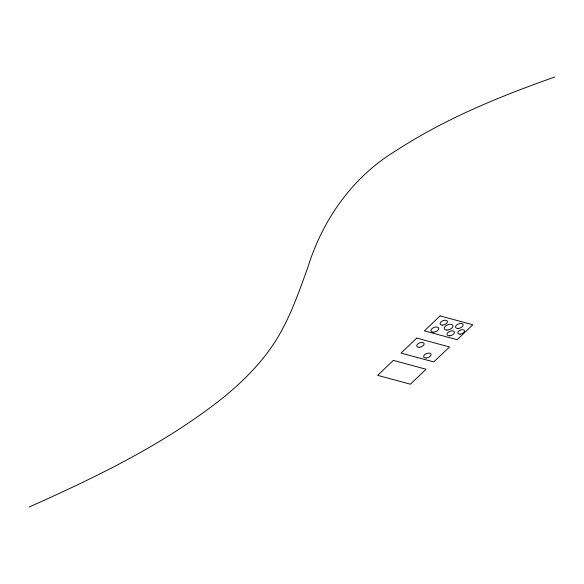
<?xml version="1.0" encoding="UTF-8"?>
<svg xmlns="http://www.w3.org/2000/svg" width="584" height="584" viewBox="0 0 584 584"><rect width="100%" height="100%" fill="white"/><g stroke="black" fill="none" stroke-linecap="round" stroke-linejoin="round"><path stroke-width="0.88" d="M29.2 507C96.594 476.938 163.907 444.431 222.11 398.471C244.798 380.06 265.8 358.875 280.189 333.223C292.029 312.236 299.891 289.387 308.045 266.808C322.842 219.066 353.232 176.332 396.441 150.409C445.439 118.596 499.889 96.345 554.8 77M393.346 360.386L377.629 375.344L410.384 384.206L426.094 369.249L393.346 360.386M416.757 338.107L401.04 353.064L433.788 361.927L449.505 346.969L416.757 338.107M440.088 315.9L424.371 330.858L457.126 339.72L472.836 324.77L440.088 315.9M433.467 332.179A4.125 2.27 -21.2 0 0 438.679 328.179A4.125 2.27 -21.2 0 0 432.277 328.434A4.125 2.27 -21.2 0 0 433.467 332.179M442.526 325.098A3.898 2.146 -21.2 0 0 447.424 321.302A3.898 2.146 -21.2 0 0 441.358 321.572A3.898 2.146 -21.2 0 0 442.526 325.098M446.855 330.048A4.614 2.54 -21.2 0 0 452.987 325.726A4.614 2.54 -21.2 0 0 446.015 325.675A4.614 2.54 -21.2 0 0 446.855 330.048M449.41 335.785A3.92 2.161 -21.2 0 0 454.374 331.982A3.92 2.161 -21.2 0 0 448.3 332.208A3.92 2.161 -21.2 0 0 449.41 335.785M457.9 328.478A4.008 2.205 -21.2 0 0 463.134 324.675A4.008 2.205 -21.2 0 0 457.024 324.733A4.008 2.205 -21.2 0 0 457.9 328.478M460.002 334.15A3.54 1.949 -21.2 0 0 464.492 330.726A3.54 1.949 -21.2 0 0 459.009 330.916A3.54 1.949 -21.2 0 0 460.002 334.15M426.079 357.992A3.92 2.161 -21.2 0 0 431.043 354.189A3.92 2.161 -21.2 0 0 424.962 354.415A3.92 2.161 -21.2 0 0 426.079 357.992M419.195 347.305A3.898 2.146 -21.2 0 0 424.086 343.509A3.898 2.146 -21.2 0 0 418.027 343.779A3.898 2.146 -21.2 0 0 419.195 347.305"/></g></svg>
